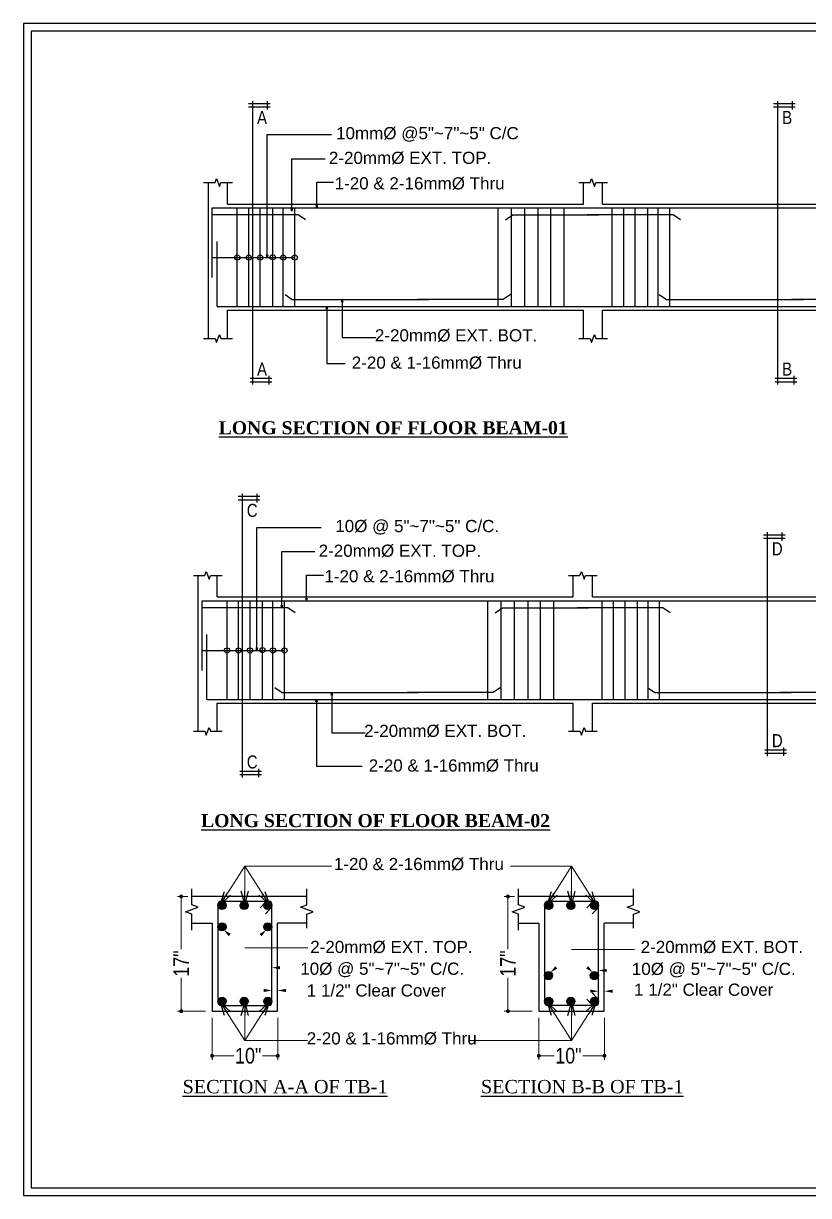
# Model space of a CAD drawing. Header units: inches. Extents: x -159432 to -126829, y -44881 to -40109.
# Drawn here: x -138259 to -137657, y -42614 to -41715 of the extents above; entities that cross this region are included whole.
import ezdxf

# ---------------------------------------------------------------- set-up
doc = ezdxf.new("R2010")
doc.units = ezdxf.units.IN
doc.header["$LTSCALE"] = 10
doc.header["$MEASUREMENT"] = 0
doc.header["$PDMODE"] = 34
doc.layers.get('0').update_dxf_attribs({"color": 140, "lineweight": 25})
doc.layers.get('Defpoints').update_dxf_attribs({"lineweight": 25})
for name, color, linetype, lineweight in [('B', 7, 'Continuous', 30), ('Dim-1', 7, 'Continuous', 13), ('hatch', 141, 'Continuous', 30), ('line', 134, 'Continuous', 30), ('rod', 167, 'Continuous', 30), ('TEX', 7, 'Continuous', 18), ('TEXT', 6, 'Continuous', 25), ('wall', 7, 'Continuous', 25), ('win', 143, 'Continuous', 25)]:
    doc.layers.add(name, color=color, linetype=linetype, lineweight=lineweight)
doc.styles.add('AREAL', font='arial.ttf')
doc.styles.add('Arial', font='times.ttf', dxfattribs={"height": 8})
doc.styles.add('Arial Narrow', font='ARIALN.TTF', dxfattribs={"height": 8})
doc.styles.add('arn', font='ARIALN.TTF')
doc.dimstyles.new('ARCHITECTURAL', dxfattribs={"dimscale": 0, "dimtxt": 4, "dimasz": 2.5, "dimexe": 4, "dimexo": 4, "dimgap": 2, "dimtad": 1, "dimdec": 0, "dimzin": 3, "dimdsep": 46, "dimlunit": 4, "dimtxsty": 'Standard', "dimcen": -0.25, "dimclrd": 4, "dimclre": 256, "dimclrt": 2, "dimadec": 0, "dimazin": 0, "dimtfac": 1, "dimtdec": 0, "dimtofl": 0, "dimtmove": 2, "dimatfit": 3, "dimfxl": 1, "dimfrac": 2, "dimtolj": 1, "dimtzin": 0, "dimlwd": -1, "dimarcsym": 0})
doc.dimstyles.get("Standard").update_dxf_attribs({"dimtxt": 8, "dimasz": 2, "dimexe": 2, "dimexo": 3, "dimgap": 2, "dimtad": 1, "dimdec": 0, "dimzin": 0, "dimdsep": 46, "dimlunit": 3, "dimtxsty": 'Arial Narrow', "dimblk": 'DOT', "dimcen": 0.09, "dimclrd": 256, "dimclre": 256, "dimclrt": 256, "dimadec": 0, "dimazin": 0, "dimtfac": 1, "dimtdec": 0, "dimtix": 1, "dimtmove": 2, "dimatfit": 3, "dimldrblk": 'OPEN30', "dimfxl": 1, "dimtolj": 1, "dimtzin": 0, "dimlwd": -1, "dimlwe": -1, "dimarcsym": 0})

# ---------------------------------------------------------------- blocks, each defined once
blk = doc.blocks.new('_Dot')
at = {"color": 0, "linetype": 'ByBlock', "lineweight": -2}
blk.add_line((-0.5, 0), (-1, 0), dxfattribs=at)
at = {"color": 0, "linetype": 'ByBlock', "const_width": 0.5}
blk.add_lwpolyline([(-0.25, 0, 1), (0.25, 0, 1)], format="xyb", close=True, dxfattribs=at)
blk = doc.blocks.new('_Open30')
at = {"color": 0, "linetype": 'ByBlock', "lineweight": -2}
for p, q in [((-1, 0.26794919), (0, 0)), ((0, 0), (-1, -0.26794919)), ((0, 0), (-1, 0))]:
    blk.add_line(p, q, dxfattribs=at)
blk = doc.blocks.new('*D176')
at = {"layer": 'Defpoints', "color": 0}
for p in [(-138138.0825169082, -42384.28714391415), (-138128.1210652761, -42384.28714391415), (-138114.4174788266, -42472.24020460384)]:
    blk.add_point(p, dxfattribs=at)
at = {"layer": 'Dim-1'}
for p, q in [((-138133.1210652761, -42384.28714391415), (-138141.0825169082, -42384.28714391415)), ((-138138.0825169082, -42387.28714391415), (-138138.0825169082, -42424.73911764234)), ((-138138.0825169082, -42469.24020460384), (-138138.0825169082, -42446.78823087562)), ((-138119.4174788266, -42472.24020460384), (-138141.0825169082, -42472.24020460384))]:
    blk.add_line(p, q, dxfattribs=at)
at = {"layer": 'Dim-1', "xscale": 3, "yscale": 3, "zscale": 3}
for p, rotation in [((-138138.0825169082, -42384.28714391415), 90), ((-138138.0825169082, -42472.24020460384), 270)]:
    blk.add_blockref('_Dot', p, dxfattribs=dict(at, rotation=rotation))
at = {"layer": 'Dim-1', "color": 7, "insert": (-138138.0825169082, -42435.763674259), "char_height": 12, "attachment_point": 5, "rotation": 90, "style": 'arn'}
blk.add_mtext('\\A1;{\\C256;17"}', dxfattribs=at)
blk = doc.blocks.new('DOT')
blk.add_line((-0.5, 0), (-1, 0))
at = {"const_width": 0.5}
blk.add_lwpolyline([(-0.25, 0, 1), (0.25, 0, 1)], format="xyb", close=True, dxfattribs=at)
blk = doc.blocks.new('*D177')
at = {"layer": 'Defpoints', "color": 0}
for p in [(-138114.4174788266, -42472.24020460384), (-138064.0547377156, -42472.24020460384), (-138114.4174788266, -42506.45286988478)]:
    blk.add_point(p, dxfattribs=at)
at = {"layer": 'Dim-1'}
for p, q in [((-138114.4174788266, -42477.24020460384), (-138114.4174788266, -42509.45286988478)), ((-138064.0547377156, -42477.24020460384), (-138064.0547377156, -42509.45286988478)), ((-138111.4174788266, -42506.45286988478), (-138097.7606648877, -42506.45286988478)), ((-138067.0547377156, -42506.45286988478), (-138075.7115516544, -42506.45286988478))]:
    blk.add_line(p, q, dxfattribs=at)
at = {"layer": 'Dim-1', "xscale": 3, "yscale": 3, "zscale": 3, "rotation": 180}
blk.add_blockref('_Dot', (-138114.4174788266, -42506.45286988478), dxfattribs=at)
at = {"layer": 'Dim-1', "xscale": 3, "yscale": 3, "zscale": 3}
blk.add_blockref('_Dot', (-138064.0547377156, -42506.45286988478), dxfattribs=at)
at = {"layer": 'Dim-1', "color": 7, "insert": (-138086.7361082711, -42506.45286988478), "char_height": 12, "attachment_point": 5, "style": 'arn'}
blk.add_mtext('\\A1;{\\C256;10"}', dxfattribs=at)
blk = doc.blocks.new('*D178')
at = {"layer": 'Defpoints', "color": 0}
for p in [(-137887.4974738555, -42384.28714391415), (-137877.5360222234, -42384.28714391415), (-137863.8324357739, -42472.24020460384)]:
    blk.add_point(p, dxfattribs=at)
at = {"layer": 'Dim-1'}
for p, q in [((-137882.5360222234, -42384.28714391415), (-137890.4974738555, -42384.28714391415)), ((-137887.4974738555, -42387.28714391415), (-137887.4974738555, -42424.73911764234)), ((-137887.4974738555, -42469.24020460384), (-137887.4974738555, -42446.78823087562)), ((-137868.8324357739, -42472.24020460384), (-137890.4974738555, -42472.24020460384))]:
    blk.add_line(p, q, dxfattribs=at)
at = {"layer": 'Dim-1', "xscale": 3, "yscale": 3, "zscale": 3}
for p, rotation in [((-137887.4974738555, -42384.28714391415), 90), ((-137887.4974738555, -42472.24020460384), 270)]:
    blk.add_blockref('_Dot', p, dxfattribs=dict(at, rotation=rotation))
at = {"layer": 'Dim-1', "color": 7, "insert": (-137887.4974738555, -42435.763674259), "char_height": 12, "attachment_point": 5, "rotation": 90, "style": 'arn'}
blk.add_mtext('\\A1;{\\C256;17"}', dxfattribs=at)
blk = doc.blocks.new('*D179')
at = {"layer": 'Defpoints', "color": 0}
for p in [(-137863.8324357739, -42472.24020460384), (-137813.469694663, -42472.24020460384), (-137863.8324357739, -42506.45286988478)]:
    blk.add_point(p, dxfattribs=at)
at = {"layer": 'Dim-1'}
for p, q in [((-137863.8324357739, -42477.24020460384), (-137863.8324357739, -42509.45286988478)), ((-137813.469694663, -42477.24020460384), (-137813.469694663, -42509.45286988478)), ((-137860.8324357739, -42506.45286988478), (-137852.175621835, -42506.45286988478)), ((-137816.469694663, -42506.45286988478), (-137830.1265086017, -42506.45286988478))]:
    blk.add_line(p, q, dxfattribs=at)
at = {"layer": 'Dim-1', "xscale": 3, "yscale": 3, "zscale": 3, "rotation": 180}
blk.add_blockref('_Dot', (-137863.8324357739, -42506.45286988478), dxfattribs=at)
at = {"layer": 'Dim-1', "xscale": 3, "yscale": 3, "zscale": 3}
blk.add_blockref('_Dot', (-137813.469694663, -42506.45286988478), dxfattribs=at)
at = {"layer": 'Dim-1', "color": 7, "insert": (-137841.1510652184, -42506.45286988478), "char_height": 12, "attachment_point": 5, "style": 'arn'}
blk.add_mtext('\\A1;{\\C256;10"}', dxfattribs=at)

msp = doc.modelspace()

# ---------------------------------------------------------------- hatches: boundary and pattern name
at = {"layer": 'rod'}
for points in [[(-138103.7647471195, -42391.23923457656, 1), (-138110.0147471195, -42391.23923457656, 1)], [(-138086.721809938, -42391.23923457656, 1), (-138092.971809938, -42391.23923457656, 1)], [(-138068.5983568393, -42391.23923457656, 1), (-138074.8483568393, -42391.23923457656, 1)], [(-137853.1797040668, -42391.23923457656, 1), (-137859.4297040668, -42391.23923457656, 1)], [(-137836.1367668853, -42391.23923457656, 1), (-137842.3867668853, -42391.23923457656, 1)], [(-137818.0133137867, -42391.23923457656, 1), (-137824.2633137867, -42391.23923457656, 1)], [(-138103.7647471195, -42407.61443315143, 1), (-138110.0147471195, -42407.61443315143, 1)], [(-138068.5983568393, -42407.61443315143, 1), (-138074.8483568393, -42407.61443315143, 1)], [(-137853.2695271742, -42444.95425950981, -1), (-137859.5195271742, -42444.95425950981, -1)], [(-137818.1031368939, -42444.95425950981, -1), (-137824.3531368939, -42444.95425950981, -1)], [(-138110.0147471195, -42464.71247289138, 1), (-138103.7647471195, -42464.71247289138, 1)], [(-138092.971809938, -42464.71247289138, 1), (-138086.721809938, -42464.71247289138, 1)], [(-138074.8483568393, -42464.71247289138, 1), (-138068.5983568393, -42464.71247289138, 1)], [(-137859.4297040668, -42464.71247289138, 1), (-137853.1797040668, -42464.71247289138, 1)], [(-137842.3867668853, -42464.71247289138, 1), (-137836.1367668853, -42464.71247289138, 1)], [(-137824.2633137867, -42464.71247289138, 1), (-137818.0133137867, -42464.71247289138, 1)]]:
    msp.add_hatch(color=256, dxfattribs=at).paths.add_polyline_path(points)

# ---------------------------------------------------------------- linework, layer by layer
at = {"layer": 'B'}
for points in [[(-137833.270668272, -41956.50390571621), (-137824.4652048451, -41956.50390571621), (-137823.3645219163, -41959.52800720713), (-137821.1631560621, -41953.4798042253), (-137820.0624731333, -41956.50390571621), (-137811.2570097097, -41956.50390571621)], [(-137841.1269576667, -42257.68361259507), (-137832.3214942398, -42257.68361259507), (-137831.2208113111, -42260.70771408598), (-137829.0194454568, -42254.65951110416), (-137827.918762528, -42257.68361259507), (-137819.1132991045, -42257.68361259507)]]:
    msp.add_lwpolyline(points, dxfattribs=at)
at = {"layer": 'hatch', "ltscale": 15}
for p, q in [((-138086.5041604559, -41776.37892907191), (-138069.8941319382, -41776.37892907191)), ((-138086.5041604559, -41779.07420407197), (-138069.8941319382, -41779.07420407197)), ((-138083.5023595114, -41774.5269428262), (-138083.5023595114, -41991.90602116012)), ((-138071.9835809919, -41781.1099296135), (-138071.9835809919, -41774.56599100716)), ((-137683.7497676105, -41776.37892907191), (-137667.1397390928, -41776.37892907191)), ((-137683.7497676105, -41779.07420407197), (-137667.1397390928, -41779.07420407197)), ((-137680.7479666659, -41774.5269428262), (-137680.7479666659, -41991.90602116012)), ((-137669.2291881464, -41781.1099296135), (-137669.2291881464, -41774.56599100716)), ((-138117.2468637278, -41956.50390571618), (-138117.2468637278, -41836.95022685297)), ((-138102.5710913518, -41853.55351981021), (-138102.5710913518, -41836.95022685297)), ((-137829.6017251772, -41853.55351981024), (-137829.6017251772, -41836.950226853)), ((-137829.6017251772, -41853.55351981024), (-137829.6017251772, -41836.950226853)), ((-137814.9259528012, -41853.55351981024), (-137814.9259528012, -41836.950226853)), ((-137814.9259528012, -41853.55351981024), (-137814.9259528012, -41836.950226853)), ((-138102.5710913518, -41853.55351981021), (-137829.6017251772, -41853.55351981024)), ((-137814.9259528012, -41853.55351981024), (-137541.9565866267, -41853.5535198103)), ((-138102.5710913518, -41956.50390571618), (-138102.5710913518, -41934.96991008515)), ((-138102.5710913518, -41934.96991008515), (-137829.6017251772, -41934.96991008518)), ((-137829.6017251772, -41956.50390571621), (-137829.6017251772, -41934.96991008518)), ((-137829.6017251772, -41956.50390571621), (-137829.6017251772, -41934.96991008518)), ((-137814.9259528012, -41956.50390571621), (-137814.9259528012, -41934.96991008518)), ((-137814.9259528012, -41956.50390571621), (-137814.9259528012, -41934.96991008518)), ((-137814.9259528012, -41934.96991008518), (-137541.9565866267, -41934.96991008524)), ((-138085.2992095118, -41986.98193763679), (-138068.6891809941, -41986.98193763679)), ((-138070.7786300477, -41991.71293817838), (-138070.7786300477, -41985.16899957204)), ((-137682.5448166663, -41986.98193763679), (-137665.9347881487, -41986.98193763679)), ((-137668.0242372023, -41991.71293817838), (-137668.0242372023, -41985.16899957204)), ((-138085.2992095118, -41989.67721263644), (-138068.6891809941, -41989.67721263644)), ((-137682.5448166663, -41989.67721263644), (-137665.9347881487, -41989.67721263644)), ((-138094.3604498506, -42077.55863595077), (-138077.750421333, -42077.55863595077)), ((-138091.3586489061, -42075.70664970506), (-138091.3586489061, -42293.08572803898)), ((-138079.8398703866, -42082.28963649236), (-138079.8398703866, -42075.74569788602)), ((-138094.3604498506, -42080.25391095083), (-138077.750421333, -42080.25391095083)), ((-137688.6042560607, -42105.13436306305), (-137688.6042560607, -42276.77967168268)), ((-137677.0854775412, -42111.71734985035), (-137677.0854775412, -42105.17341124401)), ((-137691.6060570052, -42106.98634930875), (-137674.9960284875, -42106.98634930875)), ((-137691.6060570052, -42109.68162430882), (-137674.9960284875, -42109.68162430882)), ((-138125.1031531225, -42257.68361259504), (-138125.1031531225, -42138.12993373183)), ((-138110.4273807465, -42154.73322668907), (-138110.4273807465, -42138.12993373183)), ((-137837.458014572, -42154.7332266891), (-137837.458014572, -42138.12993373186)), ((-137837.458014572, -42154.7332266891), (-137837.458014572, -42138.12993373186)), ((-137822.7822421959, -42154.7332266891), (-137822.7822421959, -42138.12993373186)), ((-137822.7822421959, -42154.7332266891), (-137822.7822421959, -42138.12993373186)), ((-138110.4273807465, -42154.73322668907), (-137837.458014572, -42154.7332266891)), ((-137822.7822421959, -42154.7332266891), (-137549.8128760214, -42154.73322668915)), ((-138110.4273807465, -42257.68361259504), (-138110.4273807465, -42236.14961696401)), ((-138110.4273807465, -42236.14961696401), (-137837.458014572, -42236.14961696404)), ((-137837.458014572, -42257.68361259507), (-137837.458014572, -42236.14961696404)), ((-137837.458014572, -42257.68361259507), (-137837.458014572, -42236.14961696404)), ((-137822.7822421959, -42257.68361259507), (-137822.7822421959, -42236.14961696404)), ((-137822.7822421959, -42257.68361259507), (-137822.7822421959, -42236.14961696404)), ((-137822.7822421959, -42236.14961696404), (-137549.8128760214, -42236.1496169641)), ((-137690.4011060611, -42271.85558815934), (-137673.7910775434, -42271.85558815934)), ((-137690.4011060611, -42274.550863159), (-137673.7910775434, -42274.550863159)), ((-137675.880526597, -42276.58658870093), (-137675.880526597, -42270.0426500946)), ((-138093.1554989065, -42288.16164451565), (-138076.5454703888, -42288.16164451565)), ((-138093.1554989065, -42290.8569195153), (-138076.5454703888, -42290.8569195153)), ((-138078.6349194424, -42292.89264505724), (-138078.6349194424, -42286.3487064509))]:
    msp.add_line(p, q, dxfattribs=at)
for points in [[(-138120.9158068226, -41836.95022685297), (-138112.1103433956, -41836.95022685297), (-138111.0096604669, -41833.92612536206), (-138108.8082946127, -41839.97432834388), (-138107.7076116838, -41836.95022685297), (-138098.9021482603, -41836.95022685297)], [(-137833.270668272, -41836.950226853), (-137824.4652048451, -41836.950226853), (-137823.3645219163, -41833.92612536209), (-137821.1631560621, -41839.97432834391), (-137820.0624731333, -41836.950226853), (-137811.2570097097, -41836.950226853)], [(-137833.270668272, -41836.950226853), (-137824.4652048451, -41836.950226853), (-137823.3645219163, -41833.92612536209), (-137821.1631560621, -41839.97432834391), (-137820.0624731333, -41836.950226853), (-137811.2570097097, -41836.950226853)], [(-138120.9158068226, -41956.50390571618), (-138112.1103433956, -41956.50390571618), (-138111.0096604669, -41959.5280072071), (-138108.8082946127, -41953.47980422527), (-138107.7076116838, -41956.50390571618), (-138098.9021482603, -41956.50390571618)], [(-137833.270668272, -41956.50390571621), (-137824.4652048451, -41956.50390571621), (-137823.3645219163, -41959.52800720713), (-137821.1631560621, -41953.4798042253), (-137820.0624731333, -41956.50390571621), (-137811.2570097097, -41956.50390571621)], [(-138128.7720962173, -42138.12993373183), (-138119.9666327904, -42138.12993373183), (-138118.8659498616, -42135.10583224092), (-138116.6645840074, -42141.15403522274), (-138115.5639010786, -42138.12993373183), (-138106.758437655, -42138.12993373183)], [(-137841.1269576667, -42138.12993373186), (-137832.3214942398, -42138.12993373186), (-137831.2208113111, -42135.10583224094), (-137829.0194454568, -42141.15403522277), (-137827.918762528, -42138.12993373186), (-137819.1132991045, -42138.12993373186)], [(-137841.1269576667, -42138.12993373186), (-137832.3214942398, -42138.12993373186), (-137831.2208113111, -42135.10583224094), (-137829.0194454568, -42141.15403522277), (-137827.918762528, -42138.12993373186), (-137819.1132991045, -42138.12993373186)], [(-138128.7720962173, -42257.68361259504), (-138119.9666327904, -42257.68361259504), (-138118.8659498616, -42260.70771408595), (-138116.6645840074, -42254.65951110413), (-138115.5639010786, -42257.68361259504), (-138106.758437655, -42257.68361259504)], [(-137841.1269576667, -42257.68361259507), (-137832.3214942398, -42257.68361259507), (-137831.2208113111, -42260.70771408598), (-137829.0194454568, -42254.65951110416), (-137827.918762528, -42257.68361259507), (-137819.1132991045, -42257.68361259507)]]:
    msp.add_lwpolyline(points, dxfattribs=at)
at = {"layer": 'line'}
msp.add_lwpolyline([(-138259.1345789252, -42613.58870763613), (-136908.1722270577, -42613.58870763631), (-136908.1722270577, -41715.05143306513), (-138259.1345789252, -41715.05143306513)], close=True, dxfattribs=at)
msp.add_lwpolyline([(-136995.074312737, -41720.9583670156), (-138253.2276449747, -41720.9583670156), (-138253.2276449747, -42607.68177368582), (-136995.074312737, -42607.6817736859)], dxfattribs=at)
at = {"layer": 'rod'}
for p, q in [((-138114.3117092532, -41909.93190659268), (-138114.3117092532, -41856.48867428519)), ((-138114.3117092532, -41856.48867428519), (-137779.8697404162, -41856.48867428522)), ((-138095.1045680975, -41932.03475561023), (-138095.1045680975, -41856.48867428519)), ((-138086.2991046739, -41932.03475561023), (-138086.2991046739, -41856.48867428519)), ((-138077.493641247, -41932.03475561023), (-138077.493641247, -41856.48867428519)), ((-138067.9543892031, -41932.03475561023), (-138067.9543892031, -41856.48867428519)), ((-138059.8827143964, -41932.03475561023), (-138059.8827143964, -41856.48867428519)), ((-138051.0772509729, -41932.03475561023), (-138051.0772509729, -41856.48867428519)), ((-137895.0798937009, -41932.03475561026), (-137895.0798937009, -41856.48867428522)), ((-137884.80685304, -41932.03475561026), (-137884.80685304, -41856.48867428522)), ((-137874.5338123758, -41932.03475561026), (-137874.5338123758, -41856.48867428522)), ((-137864.260771715, -41932.03475561026), (-137864.260771715, -41856.48867428522)), ((-137854.7215196711, -41932.03475561026), (-137854.7215196711, -41856.48867428522)), ((-137844.4484790069, -41932.03475561026), (-137844.4484790069, -41856.48867428522)), ((-137826.6665707027, -41856.48867428522), (-137531.9715734469, -41856.48867428522)), ((-137807.4594295469, -41932.03475561026), (-137807.4594295469, -41856.48867428522)), ((-137798.6539661233, -41932.03475561026), (-137798.6539661233, -41856.48867428522)), ((-137789.8485026964, -41932.03475561026), (-137789.8485026964, -41856.48867428522)), ((-137780.3092506525, -41932.03475561026), (-137780.3092506525, -41856.48867428522)), ((-137772.2375758459, -41932.03475561026), (-137772.2375758459, -41856.48867428522)), ((-137763.4321124223, -41932.03475561026), (-137763.4321124223, -41856.48867428522)), ((-138110.532998559, -41932.03475561023), (-138110.532998559, -41882.20603440026)), ((-138114.3117092532, -41894.54050565896), (-138051.0772509729, -41894.54050565896)), ((-138110.532998559, -41932.03475561023), (-137779.8697404161, -41932.03475561026)), ((-137826.6665707027, -41932.03475561026), (-137533.3750141856, -41932.03475561026)), ((-138122.1679986479, -42211.11161347153), (-138122.1679986479, -42157.66838116405)), ((-138122.1679986479, -42157.66838116405), (-137787.7260298109, -42157.66838116408)), ((-138102.9608574922, -42233.21446248909), (-138102.9608574922, -42157.66838116405)), ((-138094.1553940686, -42233.21446248909), (-138094.1553940686, -42157.66838116405)), ((-138085.3499306417, -42233.21446248909), (-138085.3499306417, -42157.66838116405)), ((-138075.8106785978, -42233.21446248909), (-138075.8106785978, -42157.66838116405)), ((-138067.7390037912, -42233.21446248909), (-138067.7390037912, -42157.66838116405)), ((-138058.9335403676, -42233.21446248909), (-138058.9335403676, -42157.66838116405)), ((-137902.9361830956, -42233.21446248912), (-137902.9361830956, -42157.66838116408)), ((-137892.6631424348, -42233.21446248912), (-137892.6631424348, -42157.66838116408)), ((-137882.3901017706, -42233.21446248912), (-137882.3901017706, -42157.66838116408)), ((-137872.1170611097, -42233.21446248912), (-137872.1170611097, -42157.66838116408)), ((-137862.5778090658, -42233.21446248912), (-137862.5778090658, -42157.66838116408)), ((-137852.3047684016, -42233.21446248912), (-137852.3047684016, -42157.66838116408)), ((-137834.5228600974, -42157.66838116408), (-137539.8278628416, -42157.66838116408)), ((-137815.3157189417, -42233.21446248912), (-137815.3157189417, -42157.66838116408)), ((-137806.510255518, -42233.21446248912), (-137806.510255518, -42157.66838116408)), ((-137797.7047920911, -42233.21446248912), (-137797.7047920911, -42157.66838116408)), ((-137788.1655400473, -42233.21446248912), (-137788.1655400473, -42157.66838116408)), ((-137780.0938652406, -42233.21446248912), (-137780.0938652406, -42157.66838116408)), ((-137771.2884018171, -42233.21446248912), (-137771.2884018171, -42157.66838116408)), ((-138118.3892879537, -42233.21446248909), (-138118.3892879537, -42183.38574127912)), ((-138122.1679986479, -42195.72021253782), (-138058.9335403676, -42195.72021253782)), ((-138118.3892879537, -42233.21446248909), (-137787.7260298108, -42233.21446248912)), ((-137834.5228600974, -42233.21446248912), (-137541.2313035803, -42233.21446248912)), ((-138110.014747114, -42390.31560043278), (-138110.014747114, -42465.63610703516)), ((-138070.7997226983, -42388.11423457656), (-138107.8133812605, -42388.11423457656)), ((-138073.7657824482, -42388.89548457656), (-138077.5090871823, -42392.99664435238)), ((-138068.5983568393, -42465.63610703516), (-138068.5983568393, -42390.31560043278)), ((-137859.4297040614, -42390.31560043278), (-137859.4297040614, -42465.63610703516)), ((-137820.2146796456, -42388.11423457656), (-137857.2283382079, -42388.11423457656)), ((-137823.1807393956, -42388.89548457656), (-137826.9240441297, -42392.99664435238)), ((-137818.0133137867, -42465.63610703516), (-137818.0133137867, -42390.31560043278)), ((-138069.7778389546, -42393.74199547523), (-138073.4224575645, -42397.73503486311)), ((-137819.1927959019, -42393.74199547523), (-137822.8374145118, -42397.73503486311)), ((-137823.1807393956, -42467.05622289138), (-137826.9240441297, -42462.95506311557)), ((-137819.1927959019, -42462.2097119927), (-137822.8374145118, -42458.21667260482)), ((-138107.8133812605, -42467.83747289138), (-138070.7997226983, -42467.83747289138)), ((-137820.2146796456, -42467.83747289138), (-137857.2283382079, -42467.83747289138))]:
    msp.add_line(p, q, dxfattribs=at)
for points in [[(-138042.8149068156, -41865.65754785218), (-138048.4212095556, -41861.7587416354), (-138114.3117092532, -41861.75874163543)], [(-137889.3579097134, -41865.65754785218), (-137883.7516069734, -41861.7587416354), (-137817.8611072758, -41861.75874163543)], [(-137755.169768265, -41865.65754785218), (-137760.7760710051, -41861.7587416354), (-137826.6665707027, -41861.75874163543)], [(-138058.4980928266, -41922.8658820433), (-138052.8917900865, -41926.76468826007), (-137948.1827353305, -41926.76468826005)], [(-137885.4913963197, -41922.8658820433), (-137891.0976990598, -41926.76468826007), (-137956.9881987573, -41926.76468826005)], [(-137771.4493210193, -41922.8658820433), (-137765.8430182793, -41926.76468826007), (-137661.1339635233, -41926.76468826005)], [(-137598.4426245125, -41922.8658820433), (-137604.0489272525, -41926.76468826007), (-137669.9394269501, -41926.76468826005)], [(-138050.6711962103, -42166.83725473104), (-138056.2774989503, -42162.93844851426), (-138122.1679986479, -42162.93844851429)], [(-137897.2141991082, -42166.83725473104), (-137891.6078963681, -42162.93844851426), (-137825.7173966705, -42162.93844851429)], [(-137763.0260576597, -42166.83725473104), (-137768.6323603998, -42162.93844851426), (-137834.5228600974, -42162.93844851429)], [(-138066.3543822213, -42224.04558892216), (-138060.7480794812, -42227.94439513893), (-137956.0390247252, -42227.9443951389)], [(-137893.3476857144, -42224.04558892216), (-137898.9539884545, -42227.94439513893), (-137964.8444881521, -42227.9443951389)], [(-137780.4917781446, -42224.04558892216), (-137774.8854754046, -42227.94439513893), (-137670.1764206485, -42227.9443951389)], [(-137607.4850816377, -42224.04558892216), (-137613.0913843778, -42227.94439513893), (-137678.9818840754, -42227.9443951389)]]:
    msp.add_lwpolyline(points, dxfattribs=at)
for centre in [(-138095.1045680975, -41894.54050565896), (-138086.2991046739, -41894.54050565897), (-138077.493641247, -41894.54050565896), (-138067.9543892031, -41894.26171494771), (-138059.8827143964, -41894.54050565896), (-138051.0772509729, -41894.54050565897), (-138102.9608574922, -42195.72021253782), (-138094.1553940686, -42195.72021253783), (-138085.3499306417, -42195.72021253782), (-138075.8106785978, -42195.44142182657), (-138067.7390037912, -42195.72021253782), (-138058.9335403676, -42195.72021253783)]:
    msp.add_circle(centre, 2, dxfattribs=at)
for centre, start, end in [((-138107.8133812605, -42390.31560043278), 90, 180), ((-138070.7997226983, -42390.31560043278), 0, 90), ((-137857.2283382079, -42390.31560043278), 90, 180), ((-137820.2146796456, -42390.31560043278), 0, 90), ((-138107.8133812605, -42465.63610703516), 180, 270), ((-138070.7997226983, -42465.63610703516), 270, 0), ((-137857.2283382079, -42465.63610703516), 180, 270), ((-137820.2146796456, -42465.63610703516), 270, 0)]:
    msp.add_arc(centre, 2.201365856250001, start, end, dxfattribs=at)
at = {"layer": 'TEX'}
for p, q in [((-138089.4338899148, -42361.12471155602), (-138022.7073213198, -42361.12471155602)), ((-137838.8488468621, -42361.12471155602), (-137885.5073387684, -42361.12471155602)), ((-138089.3065519794, -42423.59478062191), (-138041.0417636834, -42423.59478062191)), ((-138089.3065519794, -42423.59478062191), (-138048.7998891303, -42423.59478062191)), ((-137838.811332034, -42424.89290716992), (-137790.546543738, -42424.89290716992)), ((-137838.811332034, -42424.89290716992), (-137798.304669185, -42424.89290716992)), ((-138089.4338899148, -42494.82699591193), (-138041.186582698, -42494.82699591193)), ((-137838.8488468621, -42494.82699591193), (-137916.496092602, -42494.82699591193))]:
    msp.add_line(p, q, dxfattribs=at)
for points in [[(-138100.9146654852, -42413.85944281059, 2.44713710564045, 0, 0), (-138105.2667878512, -42410.12008457274, 0, 0, 0), (-138089.3065519794, -42423.59478062191, 0, 0, 0), (-138089.3065519794, -42423.59478062191, 0, 0, 0)], [(-138077.2613510338, -42413.98674164493, 2.44713710564045, 0, 0), (-138073.0982926, -42410.09025868087, 0, 0, 0), (-138089.3065519794, -42423.59478062191, 0, 0, 0), (-138089.3065519794, -42423.59478062191, 0, 0, 0)], [(-137850.4194455399, -42438.70924985063, 2.44713710564045, 0, 0), (-137854.7715679059, -42442.44860808849, 0, 0, 0), (-137838.811332034, -42424.89290716992, 0, 0, 0), (-137838.811332034, -42424.89290716992, 0, 0, 0)], [(-137826.7661310885, -42438.58195101631, 2.44713710564045, 0, 0), (-137822.6030726547, -42442.47843398035, 0, 0, 0), (-137838.811332034, -42424.89290716992, 0, 0, 0), (-137838.811332034, -42424.89290716992, 0, 0, 0)], [(-138062.3212208794, -42438.9101980409, 2.44713710564045, 0, 0), (-138068.5983568393, -42438.9101980409, 0, 0, 0), (-138046.8550973199, -42438.9101980409, 0, 0, 0)], [(-137811.7361778268, -42441.02978812648, 2.44713710564045, 0, 0), (-137818.0133137867, -42441.02978812648, 0, 0, 0), (-137792.5357672385, -42441.02978812648, 0, 0, 0)], [(-138074.8754927991, -42456.35574895694, 2.44713710564045, 0, 0), (-138068.5983568393, -42456.35574895694, 0, 0, 0), (-138090.3416163586, -42456.35574895694, 0, 0, 0)], [(-138057.8579679093, -42456.35574895694, 2.44713710564045, 0, 0), (-138064.1351038691, -42456.35574895694, 0, 0, 0), (-138041.3787004507, -42456.35574895694, 0, 0, 0)], [(-137824.2904497465, -42456.91715563951, 2.44713710564045, 0, 0), (-137818.0133137867, -42456.91715563951, 0, 0, 0), (-137839.756573306, -42456.91715563951, 0, 0, 0)], [(-137807.2729248566, -42456.91715563951, 2.44713710564045, 0, 0), (-137813.5500608165, -42456.91715563951, 0, 0, 0), (-137790.7936573981, -42456.91715563951, 0, 0, 0)]]:
    msp.add_lwpolyline(points, format="xyseb", dxfattribs=at)
at = {"layer": 'wall'}
for centre in [(-138106.8897471195, -42391.23923457656), (-138089.846809938, -42391.23923457656), (-138071.7233568393, -42391.23923457656), (-137856.3047040668, -42391.23923457656), (-137839.2617668853, -42391.23923457656), (-137821.1383137867, -42391.23923457656), (-138106.8897471195, -42407.61443315143), (-138071.7233568393, -42407.61443315143), (-137856.3945271742, -42444.95425950981), (-137821.2281368939, -42444.95425950981), (-138106.8897471195, -42464.71247289138), (-138089.846809938, -42464.71247289138), (-138071.7233568393, -42464.71247289138), (-137856.3047040668, -42464.71247289138), (-137839.2617668853, -42464.71247289138), (-137821.1383137867, -42464.71247289138)]:
    msp.add_circle(centre, 3.125, dxfattribs=at)
at = {"layer": 'win'}
for p, q in [((-138041.7048438739, -42384.28714391415), (-138129.9200829164, -42384.28714391415)), ((-137791.1198008212, -42384.28714391415), (-137879.3350398637, -42384.28714391415)), ((-138129.9200829217, -42404.84461508337), (-138114.4174788266, -42404.84461508337)), ((-138114.4174788266, -42404.84461508337), (-138114.4174788266, -42472.24020460384)), ((-138064.1956251268, -42472.24020460384), (-138064.1956251268, -42404.98550249862)), ((-138041.7048438739, -42404.84461508337), (-138064.0547377156, -42404.84461508337)), ((-137879.3350398691, -42404.84461508337), (-137863.8324357739, -42404.84461508337)), ((-137863.8324357739, -42404.84461508337), (-137863.8324357739, -42472.24020460384)), ((-137813.6105820742, -42472.24020460384), (-137813.6105820742, -42404.98550249862)), ((-137791.1198008212, -42404.84461508337), (-137813.469694663, -42404.84461508337)), ((-138114.4174788266, -42472.24020460384), (-138064.1956251268, -42472.24020460384)), ((-137863.8324357739, -42472.24020460384), (-137813.6105820742, -42472.24020460384))]:
    msp.add_line(p, q, dxfattribs=at)
for points in [[(-138129.9200829217, -42410.12789313886), (-138129.9200829217, -42397.80024434317), (-138134.7586453072, -42396.03915165844), (-138125.0815205363, -42392.51696628902), (-138129.9200829217, -42390.75587360362), (-138129.9200829217, -42378.4282248086)], [(-138041.7048438739, -42408.58736420837), (-138041.7048438739, -42397.80024434317), (-138036.8662814884, -42396.03915165844), (-138046.5434062593, -42392.51696628902), (-138041.7048438739, -42390.75587360362), (-138041.7048438739, -42378.4282248086)], [(-137879.3350398691, -42410.12789313886), (-137879.3350398691, -42397.80024434317), (-137884.1736022545, -42396.03915165844), (-137874.4964774837, -42392.51696628902), (-137879.3350398691, -42390.75587360362), (-137879.3350398691, -42378.4282248086)], [(-137791.1198008212, -42408.58736420837), (-137791.1198008212, -42397.80024434317), (-137786.2812384358, -42396.03915165844), (-137795.9583632066, -42392.51696628902), (-137791.1198008212, -42390.75587360362), (-137791.1198008212, -42378.4282248086)]]:
    msp.add_lwpolyline(points, dxfattribs=at)
for centre in [(-138064.0547377156, -42404.98550249862), (-137813.469694663, -42404.98550249862)]:
    msp.add_arc(centre, 0.1408874148, 90, 180, dxfattribs=at)

# ---------------------------------------------------------------- texts
at = {"layer": 'TEX', "style": 'AREAL'}
for s, p in [('2-20mm%%C EXT. TOP.', (-138024.8449077129, -41822.73533216982)), ('1-20 & 2-16mm%%C Thru ', (-138020.438503061, -41842.28685802309)), ('2-20mm%%C EXT. BOT.', (-137989.5670525639, -41958.81227227116)), ('2-20 & 1-16mm%%C Thru ', (-138007.3133990632, -41979.73197305795)), ('2-20mm%%C EXT. TOP.', (-138032.7011971076, -42123.91503904868)), ('1-20 & 2-16mm%%C Thru ', (-138028.2947924557, -42143.46656490195)), ('2-20mm%%C EXT. BOT.', (-137997.7936908391, -42261.98022665175)), ('2-20 & 1-16mm%%C Thru ', (-137994.3032290044, -42288.53430509206)), ('1-20 & 2-16mm%%C Thru ', (-138021.0191819307, -42364.08809951676)), ('2-20mm%%C EXT. TOP.', (-138039.1543938235, -42427.66009465692)), ('2-20mm%%C EXT. BOT.', (-137785.739869011, -42427.66009465692)), ('10%%C @ 5"~7"~5" C/C.', (-138046.8021054207, -42444.34619265154)), ('10%%C @ 5"~7"~5" C/C.', (-137792.4827753393, -42444.49395184177)), ('2-20 & 1-16mm%%C Thru ', (-138041.8797114818, -42497.75320937046))]:
    msp.add_text(s, height=9.331199999999999, dxfattribs=at).set_placement(p)
at = {"layer": 'TEX'}
for s, insert, char_height, width, attachment_point, style in [('A', (-138079.963603811, -41782.17412207272), 10, 7.139563437926331, 1, 'arn'), ('B', (-137677.2092109656, -41782.17412207272), 10, 7.139563437926331, 1, 'arn'), ('10mm%%C @5"~7"~5" C/C', (-137949.2691814376, -41800.09479024343), 9.331199999999999, 148.1724251614069, 5, 'AREAL'), ('A', (-138079.963603811, -41975.00303319038), 10, 7.139563437926331, 1, 'arn'), ('B', (-137677.2092109656, -41975.00303319038), 10, 7.139563437926331, 1, 'arn'), ('C', (-138087.8198932057, -42083.35382895158), 10, 7.139563437926331, 1, 'arn'), ('10%%C @ 5"~7"~5" C/C.', (-137957.1254708324, -42101.27449712229), 9.331199999999999, 148.1724251614069, 5, 'AREAL'), ('D', (-137685.0655003603, -42112.78154230957), 10, 7.139563437926331, 1, 'arn'), ('D', (-137685.0655003603, -42259.87668371293), 10, 7.139563437926331, 1, 'arn'), ('C', (-138087.8198932057, -42276.18274006923), 10, 7.139563437926331, 1, 'arn')]:
    msp.add_mtext(s, dxfattribs=dict(at, insert=insert, char_height=char_height, width=width, attachment_point=attachment_point, style=style))
at = {"layer": 'TEX', "char_height": 9.331199999999999, "attachment_point": 5, "style": 'AREAL'}
for insert in [(-137988.3978013723, -42456.4100615795), (-137737.4008253552, -42455.84585316304)]:
    msp.add_mtext('1 1/2" Clear Cover', dxfattribs=dict(at, insert=insert))
at = {"layer": 'TEXT', "attachment_point": 1}
for s, insert, char_height, width, style in [('{\\fTimes New Roman|b1|i0|c0|p18;\\LLONG SECTION OF FLOOR BEAM-01}', (-138109.3869952339, -42019.97197780138), 10, 296.9790576106356, 'arn'), ('{\\fTimes New Roman|b1|i0|c0|p18;\\LLONG SECTION OF FLOOR BEAM-02}', (-138122.9282116248, -42321.15168468023), 10, 296.9790576106356, 'arn'), ('{\\LSECTION A-A OF TB-1}', (-138137.074880925, -42524.96020019388), 10.26432, 165.110492133003, 'Arial'), ('{\\LSECTION B-B OF TB-1}', (-137908.264186925, -42524.96020019388), 10.26432, 174.0050466485469, 'Arial')]:
    msp.add_mtext(s, dxfattribs=dict(at, insert=insert, char_height=char_height, width=width, style=style))

# ---------------------------------------------------------------- dimensions: what is measured, and where the dimension line sits
at = {"layer": 'Dim-1'}
for base, p1, p2, angle, text, picture, middle in [((-138138.0825169082, -42384.28714391415), (-138114.4174788266, -42472.24020460384), (-138128.1210652761, -42384.28714391415), 90, '{\\C256;17"}', '*D176', (-138138.0825169082, -42435.763674259)), ((-137887.4974738555, -42384.28714391415), (-137863.8324357739, -42472.24020460384), (-137877.5360222234, -42384.28714391415), 90, '{\\C256;17"}', '*D178', (-137887.4974738555, -42435.763674259)), ((-138114.4174788266, -42506.45286988478), (-138064.0547377156, -42472.24020460384), (-138114.4174788266, -42472.24020460384), 180, '{\\C256;10"}', '*D177', (-138086.7361082711, -42506.45286988478)), ((-137863.8324357739, -42506.45286988478), (-137813.469694663, -42472.24020460384), (-137863.8324357739, -42472.24020460384), 180, '{\\C256;10"}', '*D179', (-137841.1510652184, -42506.45286988478))]:
    dim = msp.add_linear_dim(base=base, p1=p1, p2=p2, angle=angle, text=text, dimstyle='ARCHITECTURAL', override={"dimscale": 1, "dimtxt": 12, "dimasz": 3, "dimexe": 3, "dimexo": 5, "dimtxsty": 'arn', "dimblk": 'Dot', "dimclrd": 256, "dimclrt": 7, "dimtix": 1, "dimtofl": 1, "dimldrblk": 'Open30', "dimtfillclr": 256, "dimlwe": 65535}, dxfattribs=at)
    dim.commit()
    dim.dimension.update_dxf_attribs({"geometry": picture, "text_midpoint": middle, "dimtype": 160})

# ---------------------------------------------------------------- leaders
at = {"layer": 'hatch', "ltscale": 15}
for points in [[(-138072.2169994868, -41894.5563155341), (-138072.2169994868, -41800.22126192347), (-138022.8338077886, -41800.22126192347)], [(-138053.1779128933, -41859.05508833919), (-138053.1779128933, -41818.74834523575), (-138027.7804672711, -41818.74834523575)], [(-138034.0942947239, -41856.4886742852), (-138034.0942947239, -41836.85116223209), (-138021.2324334088, -41836.85116223209)], [(-138026.5203125622, -41932.00586265323), (-138026.5203125622, -41975.67156527813), (-138012.3979846366, -41975.67156527813)], [(-138014.6635724062, -41926.79085304117), (-138014.6605253203, -41955.68899333197), (-137988.8957779034, -41955.68899333197)], [(-138080.0732888815, -42195.73602241296), (-138080.0732888815, -42101.40096880233), (-138030.6900971833, -42101.40096880233)], [(-138061.0342022881, -42162.93844851427), (-138061.0342022881, -42119.92805211461), (-138035.6367566658, -42119.92805211461)], [(-138041.9505841186, -42157.66838116406), (-138041.9505841186, -42138.03086911095), (-138029.0887228035, -42138.03086911095)], [(-138022.5198618009, -42227.97055992003), (-138022.5198618009, -42258.85694771256), (-137997.1224161786, -42258.85694771256)], [(-138034.3766019569, -42233.18556953209), (-138034.3766019569, -42284.47389731224), (-137999.3878145779, -42284.47389731224)]]:
    msp.add_leader(points, dimstyle='Standard', dxfattribs=at)
at = {"layer": 'TEX'}
for points, override in [([(-138107.8617106866, -42390.32893796119), (-138089.4338899148, -42361.12471155602)], {"dimasz": 10, "dimgap": 2, "dimtad": 0}), ([(-138089.4338899148, -42390.32893796119), (-138089.4338899148, -42361.12471155602)], {"dimasz": 10, "dimtad": 0}), ([(-138070.7513932722, -42390.32893796119), (-138089.4338899148, -42361.12471155602)], {"dimasz": 10, "dimgap": 2, "dimtad": 0}), ([(-137857.2766676339, -42390.32893796119), (-137838.8488468621, -42361.12471155602)], {"dimasz": 10, "dimgap": 2, "dimtad": 0}), ([(-137838.8488468621, -42390.32893796119), (-137838.8488468621, -42361.12471155602)], {"dimasz": 10, "dimtad": 0}), ([(-137820.1663502195, -42390.32893796119), (-137838.8488468621, -42361.12471155602)], {"dimasz": 10, "dimgap": 2, "dimtad": 0}), ([(-138107.8617106866, -42465.62276950674), (-138089.4338899148, -42494.82699591193)], {"dimasz": 10, "dimgap": 2, "dimtad": 0}), ([(-138089.4338899148, -42465.62276950674), (-138089.4338899148, -42494.82699591193)], {"dimasz": 10, "dimtad": 0}), ([(-138070.7513932722, -42465.62276950674), (-138089.4338899148, -42494.82699591193)], {"dimasz": 10, "dimgap": 2, "dimtad": 0}), ([(-137857.2766676339, -42465.62276950674), (-137838.8488468621, -42494.82699591193)], {"dimasz": 10, "dimgap": 2, "dimtad": 0}), ([(-137838.8488468621, -42465.62276950674), (-137838.8488468621, -42494.82699591193)], {"dimasz": 10, "dimtad": 0}), ([(-137820.1663502195, -42465.62276950674), (-137838.8488468621, -42494.82699591193)], {"dimasz": 10, "dimgap": 2, "dimtad": 0})]:
    msp.add_leader(points, dimstyle='Standard', override=override, dxfattribs=at)

doc.saveas('drawing.dxf')
